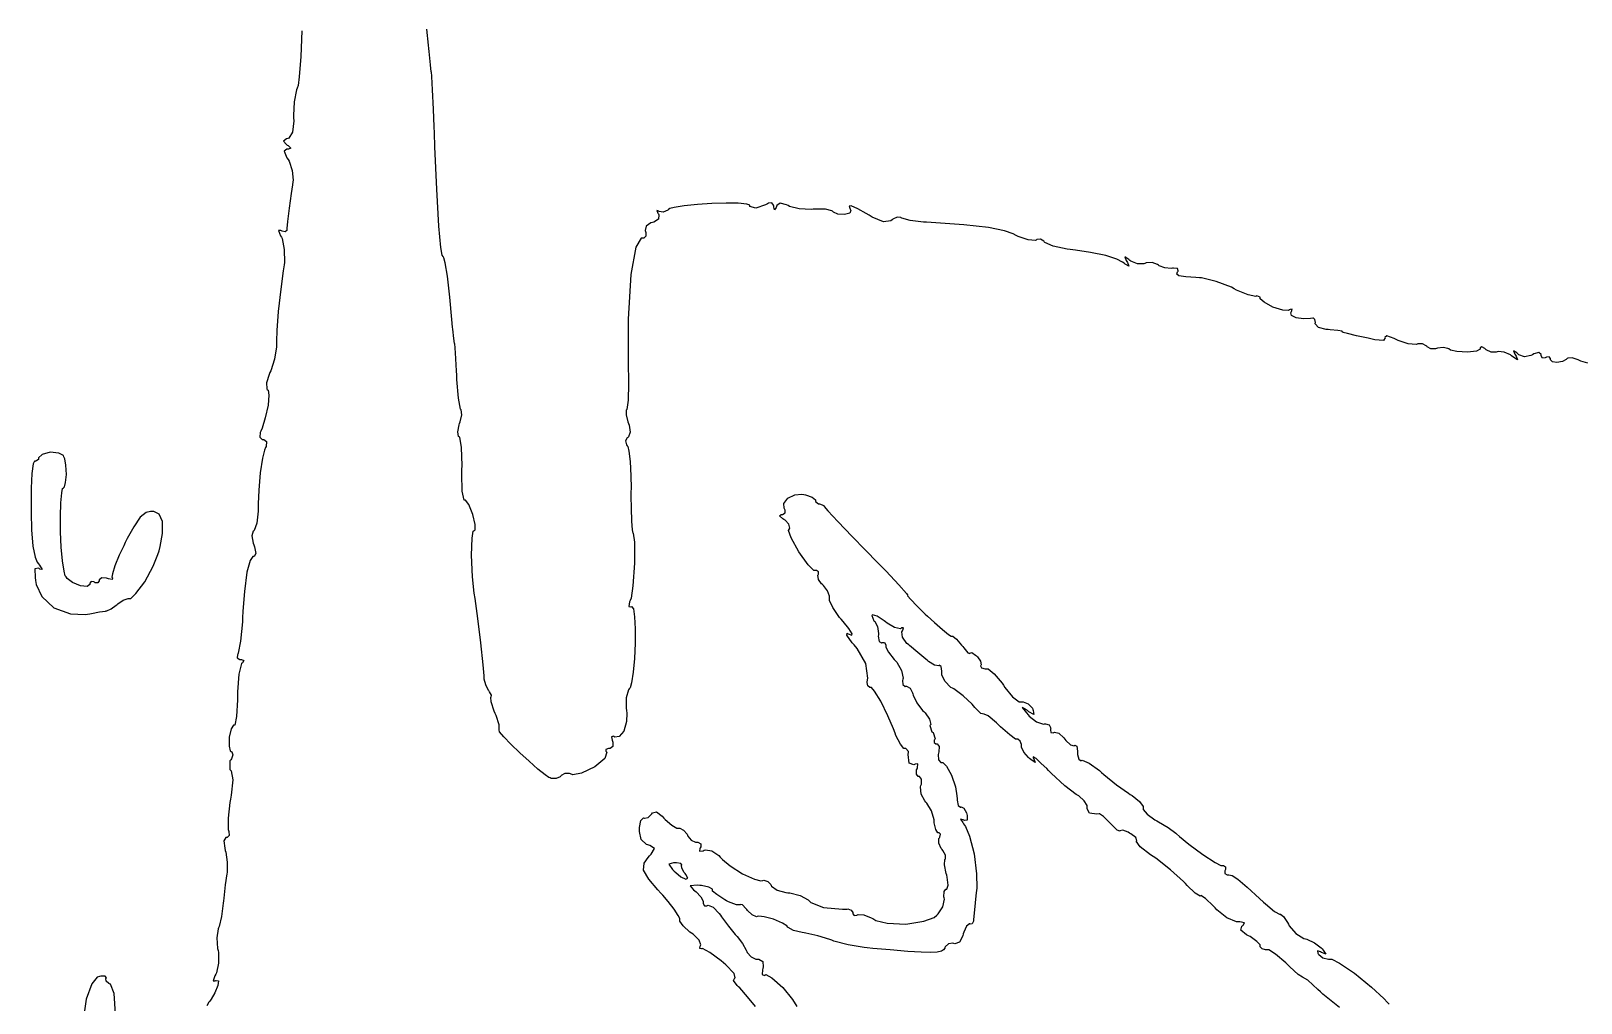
# Model space of a CAD drawing. Extents: x 0.5 to 12, y 0.6 to 18.2.
# Drawn here: x 2.848 to 6.297, y 2.759 to 4.921 of the extents above; entities that cross this region are included whole.
import ezdxf

# ---------------------------------------------------------------- set-up
doc = ezdxf.new("R2010")
doc.units = 0
doc.layers.get('0').update_dxf_attribs({"linetype": 'CONTINUOUS'})

msp = doc.modelspace()

# ---------------------------------------------------------------- linework, layer by layer
at = {"color": 0}
for points in [[(3.45101, 4.92133), (3.44862, 4.86426), (3.44504, 4.81928), (3.4426, 4.79958), (3.44032, 4.79362), (3.43892, 4.79004), (3.43375, 4.76351), (3.43197, 4.73313), (3.43229, 4.7276), (3.43261, 4.72097), (3.43007, 4.69618), (3.42188, 4.68283), (3.41938, 4.68186), (3.41678, 4.68088), (3.40994, 4.67557), (3.41585, 4.66889), (3.41829, 4.66732), (3.42051, 4.6659), (3.42649, 4.66037), (3.42079, 4.65842), (3.41894, 4.65836), (3.41704, 4.65836), (3.41146, 4.65338), (3.41758, 4.63911), (3.42031, 4.63476), (3.42231, 4.63157), (3.42942, 4.61057), (3.43143, 4.58886), (3.43087, 4.58529), (3.42985, 4.57878), (3.42703, 4.55919), (3.42279, 4.52701), (3.41917, 4.49713), (3.41743, 4.48161), (3.41721, 4.47792), (3.4171, 4.47689), (3.41336, 4.47407), (3.40668, 4.47558), (3.40511, 4.47657), (3.40392, 4.47726), (3.39899, 4.477), (3.40332, 4.46556), (3.40528, 4.46197), (3.40685, 4.45899), (3.41174, 4.43506), (3.41189, 4.40619), (3.41114, 4.40076), (3.40913, 4.38726), (3.40381, 4.34657), (3.39833, 4.29699), (3.39501, 4.25493), (3.39399, 4.23122), (3.3941, 4.22331), (3.39415, 4.21869), (3.39003, 4.19108), (3.38178, 4.16499), (3.37978, 4.16108), (3.37771, 4.15717), (3.37196, 4.1384), (3.37267, 4.12506), (3.37392, 4.12381), (3.37592, 4.12181), (3.37739, 4.11106), (3.37571, 4.08838), (3.36947, 4.06017), (3.36231, 4.03782), (3.35938, 4.0306), (3.35818, 4.02772), (3.3571, 4.01719), (3.36262, 4.01237), (3.36447, 4.01237), (3.36626, 4.01237), (3.37181, 4.00749), (3.37104, 3.99696), (3.36996, 3.99414), (3.36774, 3.98856), (3.36339, 3.97065), (3.35818, 3.93815), (3.35476, 3.8999), (3.35346, 3.86931), (3.35346, 3.8591), (3.3534, 3.85308), (3.35047, 3.82639), (3.34494, 3.81006), (3.34364, 3.80925), (3.34218, 3.80838), (3.33925, 3.79796), (3.34229, 3.78157), (3.34381, 3.77761), (3.34526, 3.77371), (3.34831, 3.7589), (3.345, 3.75196), (3.34392, 3.75196), (3.34174, 3.75196), (3.33539, 3.74311), (3.32835, 3.71696), (3.32281, 3.67426), (3.31961, 3.63037), (3.31896, 3.61572), (3.31853, 3.60633), (3.31456, 3.56381), (3.30935, 3.53668), (3.30832, 3.535), (3.30724, 3.53326), (3.30681, 3.52626), (3.3125, 3.52268), (3.3144, 3.52262), (3.31619, 3.52262), (3.32156, 3.52046), (3.31885, 3.51579), (3.31754, 3.51481), (3.31608, 3.51378), (3.31017, 3.49029), (3.30729, 3.45101), (3.30735, 3.44206), (3.30735, 3.43311), (3.30556, 3.39611), (3.30197, 3.37696), (3.30083, 3.37696), (3.29899, 3.37696), (3.29351, 3.36876), (3.28911, 3.35015), (3.28868, 3.33035), (3.29129, 3.31982), (3.29351, 3.31847), (3.29486, 3.3176), (3.29736, 3.31065), (3.29389, 3.30165), (3.29237, 3.29975), (3.29058, 3.29764), (3.29025, 3.27832), (3.29194, 3.27658), (3.29363, 3.2749), (3.29699, 3.25526), (3.29363, 3.22125), (3.29194, 3.21235), (3.29053, 3.20497), (3.28651, 3.16965), (3.28689, 3.14486), (3.28776, 3.14268), (3.28857, 3.14051), (3.28879, 3.13157), (3.2844, 3.12696), (3.28299, 3.12696), (3.28153, 3.12696), (3.27713, 3.11942), (3.27903, 3.10286), (3.28033, 3.09831), (3.28142, 3.0944), (3.28483, 3.07194), (3.28478, 3.05171), (3.28424, 3.04883), (3.28364, 3.04601), (3.28017, 3.02192), (3.27692, 2.99208), (3.27642, 2.98633), (3.27593, 2.98062), (3.27171, 2.95144), (3.26639, 2.92865), (3.26535, 2.92611), (3.26432, 2.92356), (3.26187, 2.90369), (3.26329, 2.88015), (3.26421, 2.87576), (3.26508, 2.87142), (3.26531, 2.84711), (3.26069, 2.82568), (3.25917, 2.82275), (3.25726, 2.81928), (3.25304, 2.80806), (3.25797, 2.80783), (3.25917, 2.80854), (3.26019, 2.80919), (3.26514, 2.80817), (3.264, 2.79758), (3.25711, 2.78108), (3.24892, 2.76725), (3.24571, 2.76297), (3.24393, 2.76064), (3.23958, 2.75288)], [(6.31256, 4.18235), (6.29656, 4.18679), (6.29378, 4.18826), (6.29096, 4.18978), (6.2774, 4.1939), (6.26753, 4.19319), (6.2666, 4.19222), (6.26443, 4.19011), (6.25597, 4.18576), (6.2436, 4.18332), (6.23335, 4.185), (6.22911, 4.18951), (6.22911, 4.19097), (6.22911, 4.19233), (6.22601, 4.19624), (6.22011, 4.19558), (6.21869, 4.19467), (6.21724, 4.19379), (6.21132, 4.19347), (6.20828, 4.19808), (6.20828, 4.1996), (6.20828, 4.20117), (6.20361, 4.20578), (6.19233, 4.20247), (6.18901, 4.20068), (6.18565, 4.19894), (6.17111, 4.1959), (6.15858, 4.20079), (6.15625, 4.20296), (6.15414, 4.20492), (6.14714, 4.20985), (6.15007, 4.20226), (6.15142, 4.19987), (6.15272, 4.19749), (6.15549, 4.18956), (6.14567, 4.19601), (6.14268, 4.1984), (6.14025, 4.20036), (6.12603, 4.20682), (6.11263, 4.20785), (6.11068, 4.20703), (6.10867, 4.20628), (6.097, 4.2066), (6.0861, 4.21158), (6.08453, 4.21317), (6.0829, 4.21479), (6.07622, 4.21853), (6.07286, 4.21588), (6.07286, 4.21496), (6.07286, 4.21338), (6.06435, 4.20861), (6.04428, 4.20617), (6.021, 4.20785), (6.00662, 4.21132), (6.00265, 4.21376), (6.00108, 4.21474), (5.99013, 4.21696), (5.97797, 4.21565), (5.97586, 4.21479), (5.97368, 4.21397), (5.96294, 4.21376), (5.95464, 4.21804), (5.95378, 4.21951), (5.95285, 4.22097), (5.94472, 4.22542), (5.93431, 4.22532), (5.93229, 4.2245), (5.93024, 4.22374), (5.91238, 4.22515), (5.88992, 4.23247), (5.88558, 4.23465), (5.88118, 4.23687), (5.86513, 4.24257), (5.86062, 4.23931), (5.86074, 4.23921), (5.86122, 4.23833), (5.85747, 4.23242), (5.83838, 4.23415), (5.83225, 4.23546), (5.82362, 4.23731), (5.7979, 4.243), (5.77761, 4.24772), (5.76801, 4.2506), (5.76557, 4.25206), (5.76557, 4.2525), (5.76557, 4.25304), (5.75635, 4.25467), (5.73861, 4.25646), (5.73432, 4.25672), (5.72987, 4.25706), (5.71278, 4.26172), (5.70529, 4.26932), (5.70568, 4.271), (5.706, 4.27268), (5.70518, 4.27924), (5.7015, 4.28212), (5.70047, 4.28196), (5.69536, 4.28119), (5.67985, 4.28065), (5.66297, 4.28299), (5.65272, 4.28808), (5.65121, 4.294), (5.65196, 4.29519), (5.65283, 4.29671), (5.65419, 4.30197), (5.6499, 4.30143), (5.64882, 4.30072), (5.64594, 4.29899), (5.63346, 4.30007), (5.61154, 4.30686), (5.59185, 4.31743), (5.58333, 4.32542), (5.58333, 4.32807), (5.58333, 4.32883), (5.57568, 4.33187), (5.57449, 4.33111), (5.57329, 4.3304), (5.55632, 4.33376), (5.5306, 4.34472), (5.52501, 4.34771), (5.51937, 4.35075), (5.48551, 4.36393), (5.45285, 4.37164), (5.44786, 4.3719), (5.44038, 4.37235), (5.41792, 4.37397), (5.40246, 4.37631), (5.39779, 4.3801), (5.39947, 4.38504), (5.40039, 4.38644), (5.40093, 4.38737), (5.39914, 4.39231), (5.39046, 4.39344), (5.38797, 4.39301), (5.38542, 4.39264), (5.37125, 4.39393), (5.35856, 4.39887), (5.35682, 4.40028), (5.35504, 4.40169), (5.34267, 4.4056), (5.32921, 4.40489), (5.32688, 4.40397), (5.32449, 4.4031), (5.31, 4.40321), (5.29568, 4.40881), (5.29346, 4.4106), (5.29075, 4.41282), (5.2819, 4.41846), (5.285, 4.4106), (5.2864, 4.40821), (5.28776, 4.40587), (5.29069, 4.39806), (5.28282, 4.4024), (5.28054, 4.40414), (5.27681, 4.40707), (5.26394, 4.41363), (5.23975, 4.4215), (5.20594, 4.42839), (5.17204, 4.43332), (5.16075, 4.43468), (5.15369, 4.43554), (5.12267, 4.44228), (5.10379, 4.45036), (5.10286, 4.45188), (5.10189, 4.4534), (5.09467, 4.45768), (5.08626, 4.45692), (5.08475, 4.45594), (5.08317, 4.45503), (5.06689, 4.45617), (5.04454, 4.46397), (5.03993, 4.46636), (5.03381, 4.46951), (5.01432, 4.47657), (4.9784, 4.484), (4.92344, 4.48996), (4.8616, 4.49442), (4.84099, 4.49561), (4.83415, 4.49604), (4.80399, 4.49972), (4.7856, 4.50444), (4.78467, 4.50537), (4.78369, 4.50635), (4.77576, 4.50683), (4.76594, 4.50228), (4.76406, 4.50071), (4.76144, 4.49858), (4.74511, 4.49664), (4.72, 4.50717), (4.71306, 4.51124), (4.70682, 4.51492), (4.68778, 4.5255), (4.67329, 4.53196), (4.66835, 4.53097), (4.67063, 4.52468), (4.67182, 4.52279), (4.67247, 4.52171), (4.67014, 4.51574), (4.65858, 4.51258), (4.6435, 4.51383), (4.63357, 4.51758), (4.63129, 4.51986), (4.63026, 4.52089), (4.61561, 4.52431), (4.59343, 4.52474), (4.5886, 4.52431), (4.58371, 4.52393), (4.55761, 4.52544), (4.53554, 4.53087), (4.53271, 4.53239), (4.52886, 4.53444), (4.5154, 4.53814), (4.50771, 4.53288), (4.50678, 4.53049), (4.50597, 4.5286), (4.5025, 4.52328), (4.50087, 4.52924), (4.50076, 4.53119), (4.5006, 4.53321), (4.49658, 4.5389), (4.48888, 4.53792), (4.48693, 4.53668), (4.48242, 4.5339), (4.46061, 4.52681), (4.44786, 4.53087), (4.44786, 4.53222), (4.44786, 4.53315), (4.44069, 4.53586), (4.42171, 4.53782), (4.39458, 4.53825), (4.36307, 4.53738), (4.33083, 4.53532), (4.3016, 4.53228), (4.27903, 4.52843), (4.26926, 4.52588), (4.26693, 4.52393), (4.26503, 4.52235), (4.25472, 4.51818), (4.24582, 4.51921), (4.24468, 4.52024), (4.24397, 4.52089), (4.241, 4.52171), (4.24306, 4.516), (4.24408, 4.51426), (4.24533, 4.51204), (4.24463, 4.50261), (4.23432, 4.49593), (4.23085, 4.49501), (4.22765, 4.49419), (4.21701, 4.48699), (4.21442, 4.47711), (4.21528, 4.47488), (4.21604, 4.47287), (4.2161, 4.46457), (4.21164, 4.46029), (4.21018, 4.46029), (4.20606, 4.46029), (4.19368, 4.43978), (4.18267, 4.37929), (4.17719, 4.28028), (4.17676, 4.17828), (4.17746, 4.14426), (4.17763, 4.1359), (4.17671, 4.09978), (4.17399, 4.07889), (4.17329, 4.07813), (4.17253, 4.07742), (4.17225, 4.06711), (4.17594, 4.05154), (4.17725, 4.04812), (4.17871, 4.04428), (4.18137, 4.02826), (4.17774, 4.01801), (4.17611, 4.01699), (4.17453, 4.01606), (4.17101, 4.009), (4.17339, 4.00028), (4.17481, 3.99843), (4.17606, 3.99681), (4.17828, 3.98654), (4.18104, 3.96311), (4.18272, 3.93153), (4.18317, 3.90429), (4.18311, 3.89518), (4.183, 3.88639), (4.18317, 3.85981), (4.18397, 3.83083), (4.18544, 3.81125), (4.1869, 3.80404), (4.18744, 3.80404), (4.18832, 3.80404), (4.19103, 3.78381), (4.1906, 3.73753), (4.18707, 3.68696), (4.18343, 3.65956), (4.18126, 3.65386), (4.18007, 3.65088), (4.17833, 3.641), (4.18294, 3.63981), (4.18386, 3.64035), (4.18414, 3.64057), (4.18837, 3.63579), (4.19119, 3.61806), (4.19249, 3.5911), (4.19228, 3.55886), (4.19075, 3.52544), (4.18793, 3.49479), (4.18397, 3.47081), (4.18115, 3.46012), (4.17904, 3.45751), (4.17746, 3.45568), (4.17258, 3.43787), (4.17231, 3.41444), (4.17307, 3.40972), (4.17399, 3.40365), (4.17329, 3.38471), (4.16726, 3.36382), (4.15707, 3.3514), (4.14692, 3.35021), (4.14469, 3.35157), (4.14393, 3.35206), (4.14003, 3.35081), (4.1409, 3.34326), (4.14176, 3.34104), (4.14264, 3.33871), (4.14247, 3.32949), (4.13661, 3.32488), (4.13471, 3.32488), (4.13282, 3.32488), (4.12722, 3.32297), (4.12722, 3.31907), (4.12788, 3.31842), (4.12944, 3.31685), (4.12528, 3.30296), (4.10297, 3.28424), (4.07335, 3.27013), (4.05382, 3.26633), (4.04861, 3.26833), (4.0465, 3.26915), (4.03586, 3.26938), (4.02756, 3.26497), (4.02669, 3.26351), (4.02576, 3.26204), (4.01699, 3.25792), (4.00537, 3.25851), (4.00304, 3.25939), (4.00017, 3.26047), (3.99246, 3.266), (3.97607, 3.27914), (3.95628, 3.29639), (3.93544, 3.3156), (3.9159, 3.33453), (3.90018, 3.35081), (3.89063, 3.36225), (3.88965, 3.36654), (3.88965, 3.36654), (3.88965, 3.36654), (3.88965, 3.37728), (3.88286, 3.398), (3.88081, 3.403), (3.87869, 3.40804), (3.87175, 3.42876), (3.87153, 3.43946), (3.87153, 3.43946), (3.87181, 3.43946), (3.87267, 3.44331), (3.8686, 3.45068), (3.86719, 3.45247), (3.86578, 3.45426), (3.85981, 3.46625), (3.85661, 3.479), (3.85656, 3.48113), (3.85639, 3.48633), (3.85417, 3.51107), (3.84885, 3.56022), (3.84233, 3.6141), (3.83789, 3.64725), (3.83621, 3.65821), (3.83431, 3.67025), (3.83074, 3.70654), (3.8285, 3.75467), (3.82969, 3.79249), (3.83219, 3.80865), (3.83436, 3.80994), (3.83621, 3.81108), (3.83664, 3.82292), (3.83149, 3.84571), (3.82238, 3.86735), (3.81521, 3.87696), (3.81282, 3.87696), (3.81158, 3.87696), (3.80783, 3.89697), (3.80675, 3.93565), (3.80707, 3.94499), (3.80735, 3.95437), (3.80615, 3.99463), (3.80197, 4.01758), (3.80083, 4.01828), (3.79964, 4.01904), (3.79758, 4.02924), (3.80046, 4.04476), (3.80176, 4.04812), (3.803, 4.05154), (3.80643, 4.06739), (3.80556, 4.07824), (3.80469, 4.0791), (3.80382, 4.07997), (3.79932, 4.10422), (3.79585, 4.14606), (3.79546, 4.15571), (3.79503, 4.16536), (3.79286, 4.20529), (3.79129, 4.22592), (3.79081, 4.22592), (3.79025, 4.22592), (3.78863, 4.23665), (3.78635, 4.25738), (3.78592, 4.26237), (3.78444, 4.27908), (3.77979, 4.32921), (3.77447, 4.37592), (3.76975, 4.40506), (3.76671, 4.41667), (3.76519, 4.41911), (3.76329, 4.42219), (3.76004, 4.43918), (3.75543, 4.48643), (3.75082, 4.56896), (3.74675, 4.66325), (3.74561, 4.69467), (3.74511, 4.70785), (3.74349, 4.74729), (3.74154, 4.79031), (3.73996, 4.81944), (3.73921, 4.83008), (3.73899, 4.83008), (3.73839, 4.83008), (3.73671, 4.84538), (3.73383, 4.875), (3.73329, 4.88217), (3.73269, 4.88932), (3.72917, 4.92507)], [(4.46001, 2.75119), (4.4426, 2.77289), (4.42518, 2.79221), (4.42242, 2.79486), (4.41949, 2.79775), (4.41151, 2.80897), (4.41411, 2.81446), (4.41499, 2.81446), (4.41499, 2.81446), (4.4126, 2.82443), (4.39432, 2.84369), (4.389, 2.84831), (4.38368, 2.85297), (4.35889, 2.87136), (4.34224, 2.87972), (4.34099, 2.87929), (4.33996, 2.87901), (4.33626, 2.88032), (4.33713, 2.88536), (4.338, 2.88667), (4.33886, 2.88807), (4.33469, 2.89893), (4.32156, 2.91178), (4.31799, 2.91411), (4.31435, 2.9165), (4.29932, 2.93024), (4.29156, 2.94097), (4.29156, 2.94456), (4.29156, 2.94678), (4.28825, 2.95329), (4.27929, 2.96724), (4.26606, 2.98449), (4.25401, 2.99864), (4.24989, 3.00319), (4.24294, 3.01079), (4.22299, 3.03413), (4.21104, 3.05419), (4.21218, 3.06956), (4.22114, 3.08231), (4.22461, 3.0861), (4.22781, 3.08968), (4.23529, 3.10243), (4.22478, 3.10938), (4.22097, 3.11057), (4.2175, 3.11171), (4.20606, 3.12235), (4.20176, 3.14051), (4.20199, 3.1454), (4.2021, 3.14931), (4.2054, 3.16444), (4.21126, 3.17068), (4.21229, 3.17031), (4.21354, 3.16986), (4.22114, 3.1716), (4.22831, 3.17785), (4.22939, 3.17958), (4.23063, 3.18164), (4.23981, 3.18435), (4.25288, 3.1741), (4.25635, 3.17003), (4.25896, 3.16699), (4.27376, 3.15435), (4.28515, 3.14779), (4.28901, 3.14779), (4.29183, 3.14779), (4.30035, 3.14324), (4.30778, 3.13433), (4.30865, 3.13217), (4.30946, 3.13004), (4.31733, 3.12115), (4.32661, 3.11654), (4.32975, 3.11654), (4.33192, 3.11654), (4.33854, 3.11313), (4.33838, 3.10607), (4.33735, 3.10433), (4.33637, 3.10281), (4.33583, 3.09685), (4.34381, 3.09754), (4.34619, 3.09842), (4.34858, 3.09933), (4.36333, 3.097), (4.3789, 3.08658), (4.38172, 3.0835), (4.38667, 3.07807), (4.40403, 3.06386), (4.43137, 3.04644), (4.45763, 3.03456), (4.47217, 3.03071), (4.47661, 3.03157), (4.4784, 3.03196), (4.48747, 3.02935), (4.49436, 3.02219), (4.49511, 3.02024), (4.49582, 3.01833), (4.50825, 3.00971), (4.52806, 3.00429), (4.53244, 3.0039), (4.53683, 3.00358), (4.55951, 2.99767), (4.57764, 2.98817), (4.57975, 2.98606), (4.58311, 2.98269), (4.61117, 2.97136), (4.65343, 2.9675), (4.66396, 2.96789), (4.66575, 2.96799), (4.67312, 2.96533), (4.67697, 2.96024), (4.67697, 2.9585), (4.67697, 2.95725), (4.6799, 2.9534), (4.68571, 2.95404), (4.68712, 2.95486), (4.68847, 2.95574), (4.70122, 2.95503), (4.71767, 2.94851), (4.72097, 2.9465), (4.72797, 2.94222), (4.75325, 2.93608), (4.79482, 2.93425), (4.83507, 2.94054), (4.85796, 2.94922), (4.86361, 2.95426), (4.86638, 2.95682), (4.87674, 2.97304), (4.88043, 2.98975), (4.87993, 2.99246), (4.87939, 2.99522), (4.87989, 3.00657), (4.88385, 3.01238), (4.88519, 3.01238), (4.88618, 3.01238), (4.88911, 3.02121), (4.88678, 3.03857), (4.88558, 3.04281), (4.88433, 3.04704), (4.88103, 3.06608), (4.88172, 3.07829), (4.88254, 3.07904), (4.88331, 3.07986), (4.88282, 3.08763), (4.87722, 3.0981), (4.87549, 3.10021), (4.87369, 3.10232), (4.86843, 3.11431), (4.86849, 3.125), (4.86942, 3.12646), (4.87033, 3.12799), (4.87164, 3.13422), (4.86871, 3.13738), (4.86774, 3.13738), (4.8661, 3.13738), (4.86128, 3.14492), (4.85796, 3.1595), (4.85781, 3.16303), (4.85758, 3.16656), (4.85172, 3.18619), (4.84158, 3.20344), (4.83925, 3.20578), (4.83669, 3.20833), (4.82861, 3.22364), (4.82747, 3.23975), (4.8284, 3.24262), (4.82921, 3.24533), (4.82958, 3.25657), (4.82525, 3.26238), (4.82383, 3.26238), (4.82243, 3.26238), (4.81819, 3.26747), (4.81879, 3.27735), (4.81972, 3.27968), (4.82069, 3.28228), (4.82167, 3.29085), (4.81565, 3.29042), (4.81418, 3.2895), (4.81233, 3.28836), (4.80208, 3.29254), (4.79992, 3.31158), (4.80078, 3.31706), (4.80094, 3.31814), (4.79486, 3.32488), (4.79286, 3.32488), (4.79025, 3.32488), (4.78261, 3.33485), (4.77263, 3.35411), (4.77089, 3.35872), (4.76714, 3.36865), (4.75472, 3.39794), (4.73893, 3.43028), (4.72532, 3.45221), (4.71815, 3.46029), (4.71582, 3.46029), (4.71442, 3.46029), (4.71029, 3.46414), (4.70876, 3.47151), (4.70904, 3.47331), (4.71001, 3.48118), (4.70589, 3.51411), (4.68625, 3.54742), (4.67958, 3.55539), (4.67562, 3.56011), (4.66314, 3.57721), (4.66396, 3.5816), (4.66396, 3.5816), (4.66635, 3.58014), (4.67426, 3.57667), (4.67562, 3.57992), (4.66792, 3.59174), (4.65528, 3.60726), (4.65099, 3.61231), (4.6474, 3.61649), (4.6326, 3.63867), (4.62494, 3.65429), (4.62494, 3.6595), (4.62494, 3.66347), (4.62033, 3.67529), (4.61154, 3.68761), (4.60943, 3.68935), (4.60726, 3.69114), (4.6001, 3.70117), (4.59879, 3.71024), (4.59961, 3.71149), (4.60037, 3.71278), (4.60042, 3.71799), (4.59592, 3.72071), (4.59446, 3.72071), (4.59022, 3.72071), (4.57758, 3.73346), (4.55632, 3.76232), (4.53933, 3.79351), (4.53364, 3.81011), (4.5356, 3.81321), (4.53646, 3.81467), (4.53467, 3.82368), (4.5261, 3.83285), (4.52354, 3.83431), (4.52083, 3.83589), (4.51383, 3.84224), (4.51753, 3.84538), (4.51878, 3.84538), (4.52061, 3.84543), (4.52636, 3.84879), (4.52653, 3.85508), (4.52567, 3.85656), (4.52399, 3.85926), (4.52354, 3.87022), (4.53207, 3.88211), (4.54785, 3.88954), (4.56293, 3.89085), (4.56771, 3.88992), (4.57124, 3.88926), (4.58599, 3.88374), (4.59364, 3.87771), (4.59364, 3.87571), (4.59364, 3.87408), (4.60037, 3.86882), (4.60146, 3.86914), (4.60254, 3.86951), (4.61199, 3.86546), (4.61242, 3.86442), (4.61285, 3.86344), (4.62136, 3.85374), (4.64339, 3.82997), (4.67524, 3.79665), (4.70394, 3.76708), (4.7136, 3.75726), (4.72287, 3.74783), (4.75071, 3.71913), (4.77924, 3.68901), (4.79639, 3.66997), (4.79932, 3.66504), (4.79932, 3.66504), (4.79926, 3.6651), (4.7985, 3.66417), (4.80556, 3.65614), (4.81912, 3.64219), (4.83322, 3.62836), (4.838, 3.62381), (4.84299, 3.61903), (4.85846, 3.60482), (4.87636, 3.58925), (4.88986, 3.57878), (4.89524, 3.57487), (4.89703, 3.57487), (4.89958, 3.57487), (4.90739, 3.56808), (4.91894, 3.5549), (4.92122, 3.55171), (4.92344, 3.54856), (4.93261, 3.53771), (4.93739, 3.53651), (4.93739, 3.53651), (4.93739, 3.53694), (4.94162, 3.53819), (4.94993, 3.53288), (4.95193, 3.53097), (4.95394, 3.52914), (4.96083, 3.51926), (4.9624, 3.51085), (4.96175, 3.50976), (4.96121, 3.50896), (4.96326, 3.50429), (4.97103, 3.50196), (4.97364, 3.50196), (4.97814, 3.50196), (4.99164, 3.49126), (5.00874, 3.47054), (5.01172, 3.4655), (5.01465, 3.4605), (5.03239, 3.43972), (5.04704, 3.42904), (5.05192, 3.42904), (5.05567, 3.42904), (5.067, 3.42404), (5.07622, 3.41433), (5.07715, 3.41194), (5.07818, 3.40924), (5.07937, 3.40028), (5.06853, 3.40662), (5.06526, 3.40913), (5.06261, 3.41118), (5.05393, 3.41644), (5.06332, 3.40408), (5.06668, 3.40013), (5.06939, 3.39692), (5.08561, 3.38444), (5.10086, 3.37912), (5.10314, 3.3795), (5.10542, 3.37989), (5.11399, 3.37739), (5.11724, 3.37028), (5.11686, 3.36837), (5.11649, 3.36654), (5.11774, 3.36046), (5.12278, 3.36003), (5.12397, 3.36074), (5.12532, 3.3616), (5.13531, 3.35894), (5.14654, 3.34885), (5.1486, 3.34592), (5.15061, 3.34304), (5.16092, 3.33317), (5.16917, 3.33094), (5.17014, 3.33188), (5.17046, 3.33225), (5.17492, 3.32997), (5.17697, 3.31917), (5.17697, 3.31554), (5.17697, 3.3119), (5.17958, 3.30083), (5.18511, 3.29742), (5.18593, 3.2979), (5.18712, 3.29867), (5.20258, 3.29249), (5.22532, 3.27604), (5.23019, 3.27165), (5.23503, 3.26731), (5.26357, 3.24425), (5.29021, 3.22521), (5.29417, 3.22282), (5.29807, 3.22049), (5.3144, 3.20692), (5.32281, 3.19624), (5.32281, 3.19265), (5.32281, 3.18924), (5.33165, 3.17882), (5.3489, 3.16607), (5.35308, 3.1639), (5.35721, 3.16178), (5.37853, 3.14899), (5.3954, 3.13683), (5.39735, 3.13499), (5.40375, 3.12896), (5.42432, 3.11208), (5.45557, 3.08914), (5.48329, 3.0715), (5.49567, 3.06446), (5.49983, 3.06446), (5.50142, 3.06446), (5.50618, 3.06142), (5.50597, 3.0555), (5.5051, 3.05404), (5.50424, 3.05263), (5.50429, 3.04671), (5.50965, 3.04363), (5.51144, 3.04363), (5.51372, 3.04363), (5.52072, 3.0421), (5.53315, 3.03444), (5.55453, 3.01633), (5.5816, 2.9916), (5.5906, 2.98329), (5.59517, 2.97906), (5.61529, 2.96268), (5.62739, 2.95578), (5.62793, 2.95632), (5.6281, 2.95654), (5.63476, 2.95139), (5.64393, 2.93756), (5.64589, 2.93392), (5.64779, 2.93033), (5.66276, 2.91363), (5.68039, 2.9025), (5.68371, 2.90169), (5.68696, 2.90088), (5.70437, 2.89264), (5.71897, 2.8814), (5.72086, 2.87912), (5.7231, 2.87636), (5.729, 2.86729), (5.72179, 2.87007), (5.71967, 2.87136), (5.71756, 2.87267), (5.71044, 2.87506), (5.71153, 2.86963), (5.71246, 2.86811), (5.71343, 2.86649), (5.72288, 2.85965), (5.73508, 2.85607), (5.73753, 2.85601), (5.74229, 2.85601), (5.75971, 2.84739), (5.79318, 2.82508), (5.83106, 2.79417), (5.85807, 2.76882), (5.86643, 2.75976), (5.87007, 2.75586)], [(5.75982, 2.74892), (5.72276, 2.77815), (5.71729, 2.78347), (5.71175, 2.78885), (5.68892, 2.80925), (5.67714, 2.81646), (5.67714, 2.81646), (5.67714, 2.81646), (5.66758, 2.82206), (5.64914, 2.83919), (5.64469, 2.84375), (5.64019, 2.84836), (5.61746, 2.86724), (5.60271, 2.87696), (5.59782, 2.87696), (5.59526, 2.87696), (5.58762, 2.8795), (5.58339, 2.88411), (5.58339, 2.88564), (5.58339, 2.88824), (5.57568, 2.89589), (5.56076, 2.90642), (5.55718, 2.90831), (5.55246, 2.91081), (5.53988, 2.92111), (5.54232, 2.92964), (5.54417, 2.93078), (5.54563, 2.93169), (5.54833, 2.93718), (5.5376, 2.93929), (5.53401, 2.93929), (5.53076, 2.93935), (5.50928, 2.94862), (5.4866, 2.96642), (5.48281, 2.97071), (5.47894, 2.97504), (5.46175, 2.99143), (5.45096, 2.99799), (5.45036, 2.99735), (5.44971, 2.99675), (5.43853, 3.00347), (5.42068, 3.02013), (5.41672, 3.02447), (5.41271, 3.02886), (5.38363, 3.05528), (5.35075, 3.08074), (5.34489, 3.08458), (5.33897, 3.08849), (5.3164, 3.10644), (5.30761, 3.1186), (5.30821, 3.11914), (5.30892, 3.11985), (5.30615, 3.1269), (5.29563, 3.13531), (5.29264, 3.13687), (5.28965, 3.13851), (5.27729, 3.14301), (5.27089, 3.14182), (5.27089, 3.14139), (5.27089, 3.14139), (5.26497, 3.14312), (5.25358, 3.15414), (5.25087, 3.15728), (5.2481, 3.16049), (5.23492, 3.17344), (5.22564, 3.17985), (5.22483, 3.17974), (5.21967, 3.17919), (5.20367, 3.1811), (5.19797, 3.19103), (5.19797, 3.19428), (5.19797, 3.19786), (5.19162, 3.2085), (5.17931, 3.21957), (5.17638, 3.22114), (5.17339, 3.22276), (5.14854, 3.24208), (5.11789, 3.27018), (5.11203, 3.27615), (5.10813, 3.28017), (5.09614, 3.29183), (5.08447, 3.30231), (5.07818, 3.30669), (5.07801, 3.30458), (5.07835, 3.30404), (5.07969, 3.30165), (5.08268, 3.29372), (5.07281, 3.30029), (5.06976, 3.30274), (5.06733, 3.30474), (5.05729, 3.31706), (5.05214, 3.32781), (5.05214, 3.33137), (5.05214, 3.33393), (5.04932, 3.34153), (5.04422, 3.34571), (5.04254, 3.34571), (5.03847, 3.34571), (5.02632, 3.35514), (5.00526, 3.37337), (5.00087, 3.37776), (4.99642, 3.38222), (4.97819, 3.39789), (4.96881, 3.40121), (4.96881, 3.40121), (4.96881, 3.40121), (4.96192, 3.4031), (4.94857, 3.4159), (4.94536, 3.4196), (4.94211, 3.42333), (4.92193, 3.44233), (4.90169, 3.45736), (4.89849, 3.45904), (4.89518, 3.46078), (4.88183, 3.47433), (4.87506, 3.48882), (4.87506, 3.49365), (4.87506, 3.49718), (4.87326, 3.5076), (4.86919, 3.51004), (4.86897, 3.50976), (4.86811, 3.50896), (4.85851, 3.51058), (4.84489, 3.51867), (4.84207, 3.52106), (4.83919, 3.52344), (4.82118, 3.53851), (4.80322, 3.55371), (4.80035, 3.5561), (4.79731, 3.55871), (4.78749, 3.57238), (4.78603, 3.58458), (4.78717, 3.58637), (4.78814, 3.588), (4.78976, 3.59364), (4.78537, 3.59304), (4.78429, 3.59233), (4.78276, 3.59147), (4.76969, 3.59375), (4.75299, 3.60357), (4.74972, 3.60639), (4.74642, 3.60926), (4.73118, 3.61931), (4.72081, 3.62207), (4.72006, 3.62125), (4.71924, 3.6205), (4.72314, 3.60921), (4.72461, 3.60818), (4.72601, 3.60721), (4.7315, 3.59625), (4.73372, 3.58094), (4.73356, 3.57775), (4.73335, 3.5746), (4.73514, 3.56304), (4.74035, 3.55974), (4.7411, 3.56017), (4.74229, 3.56093), (4.7474, 3.56071), (4.75006, 3.55583), (4.75006, 3.55419), (4.75006, 3.55051), (4.75635, 3.53939), (4.7685, 3.523), (4.77143, 3.51981), (4.77436, 3.51665), (4.78515, 3.49832), (4.78879, 3.48144), (4.78814, 3.47894), (4.78749, 3.47651), (4.78814, 3.46696), (4.79335, 3.463), (4.79482, 3.46326), (4.79633, 3.4636), (4.80399, 3.45925), (4.80968, 3.449), (4.81028, 3.44635), (4.81082, 3.44374), (4.81917, 3.42686), (4.83192, 3.40972), (4.83475, 3.4069), (4.83751, 3.40414), (4.84733, 3.38986), (4.84999, 3.37858), (4.84924, 3.37728), (4.84842, 3.37603), (4.85271, 3.36225), (4.85422, 3.36133), (4.85568, 3.36046), (4.85981, 3.34636), (4.859, 3.345), (4.85813, 3.34369), (4.85769, 3.33817), (4.86171, 3.33529), (4.86307, 3.33529), (4.86442, 3.33529), (4.86854, 3.32921), (4.86838, 3.31733), (4.86768, 3.31446), (4.86686, 3.31153), (4.86719, 3.29964), (4.8724, 3.29363), (4.87414, 3.29363), (4.8769, 3.29363), (4.88531, 3.28575), (4.89643, 3.2659), (4.905, 3.23981), (4.90853, 3.21978), (4.90864, 3.21311), (4.90864, 3.2099), (4.91114, 3.19814), (4.91618, 3.19439), (4.91683, 3.19476), (4.91786, 3.19542), (4.92404, 3.19217), (4.92947, 3.18181), (4.93024, 3.17893), (4.93104, 3.17567), (4.93126, 3.16521), (4.92497, 3.16461), (4.92356, 3.16542), (4.92204, 3.16635), (4.91672, 3.16769), (4.92122, 3.16), (4.92301, 3.15761), (4.92757, 3.15169), (4.93642, 3.1301), (4.9465, 3.09056), (4.95193, 3.04611), (4.95242, 3.01443), (4.95139, 3.00401), (4.95068, 2.99729), (4.94754, 2.96582), (4.94553, 2.94428), (4.94542, 2.94254), (4.94526, 2.94081), (4.94254, 2.93506), (4.93788, 2.93408), (4.93696, 2.93463), (4.93614, 2.93517), (4.92958, 2.93007), (4.92356, 2.91613), (4.92264, 2.91237), (4.92156, 2.90815), (4.91385, 2.89399), (4.90381, 2.89014), (4.90153, 2.891), (4.89953, 2.89176), (4.88976, 2.89063), (4.88238, 2.88396), (4.88162, 2.88194), (4.88113, 2.88069), (4.87885, 2.87722), (4.87375, 2.87381), (4.86481, 2.87175), (4.85042, 2.87104), (4.8291, 2.87169), (4.79932, 2.87364), (4.7596, 2.87696), (4.72114, 2.88037), (4.70839, 2.88151), (4.70193, 2.88211), (4.66607, 2.88824), (4.63456, 2.89665), (4.63026, 2.89839), (4.62597, 2.90013), (4.59918, 2.90847), (4.57254, 2.91444), (4.56831, 2.91499), (4.56407, 2.91553), (4.54492, 2.92042), (4.53261, 2.9266), (4.53185, 2.92779), (4.53006, 2.93056), (4.52013, 2.93664), (4.50038, 2.94504), (4.47933, 2.95074), (4.46739, 2.95221), (4.46403, 2.95122), (4.46262, 2.95085), (4.45296, 2.95464), (4.44243, 2.96425), (4.4406, 2.96674), (4.43875, 2.96929), (4.4311, 2.97754), (4.42714, 2.97765), (4.42714, 2.97765), (4.42714, 2.97754), (4.41792, 2.97711), (4.40018, 2.9841), (4.39589, 2.98633), (4.3916, 2.98856), (4.37381, 3.00006), (4.36464, 3.00782), (4.36464, 3.01036), (4.36464, 3.01193), (4.35622, 3.01654), (4.3399, 3.01997), (4.33599, 3.02024), (4.33074, 3.02061), (4.31489, 3.01975), (4.32249, 3.01069), (4.32557, 3.00836), (4.32807, 3.00646), (4.33843, 2.9949), (4.34381, 2.98525), (4.34381, 2.98199), (4.34381, 2.98025), (4.34663, 2.97493), (4.35221, 2.97472), (4.35357, 2.97553), (4.35487, 2.9764), (4.366, 2.97179), (4.37961, 2.95806), (4.38222, 2.95432), (4.38482, 2.95057), (4.40039, 2.92979), (4.41525, 2.91151), (4.41754, 2.90901), (4.41976, 2.90657), (4.43104, 2.89117), (4.43972, 2.87597), (4.44065, 2.87358), (4.44157, 2.87121), (4.45042, 2.86128), (4.46099, 2.85613), (4.46451, 2.85613), (4.46744, 2.85613), (4.47629, 2.85118), (4.47715, 2.83897), (4.47624, 2.83529), (4.47542, 2.83231), (4.47515, 2.8221), (4.48004, 2.82021), (4.48096, 2.82075), (4.48318, 2.82215), (4.4969, 2.81478), (4.52083, 2.79329), (4.54258, 2.76682), (4.55214, 2.75119)], [(3.03608, 2.73503), (3.03276, 2.77968), (3.02518, 2.80083), (3.02306, 2.80154), (3.02126, 2.80214), (3.01551, 2.80707), (3.01476, 2.81321), (3.01551, 2.81435), (3.01585, 2.81494), (3.01324, 2.81885), (3.00331, 2.81842), (3.00054, 2.81765), (2.99544, 2.81635), (2.98318, 2.80122), (2.97076, 2.76758), (2.96522, 2.72553)]]:
    msp.add_lwpolyline(points, dxfattribs=at)
for points in [[(3.01535, 3.63086), (3.01676, 3.63108), (3.02664, 3.63564), (3.0376, 3.64339), (3.03956, 3.64518), (3.04144, 3.64697), (3.053, 3.65451), (3.06413, 3.65858), (3.06586, 3.65864), (3.06988, 3.65881), (3.08154, 3.66949), (3.10118, 3.69596), (3.1199, 3.73036), (3.13058, 3.75608), (3.13292, 3.76492), (3.13536, 3.77436), (3.14068, 3.80317), (3.14068, 3.83008), (3.13292, 3.84619), (3.12115, 3.85194), (3.11719, 3.85211), (3.11388, 3.85226), (3.10394, 3.84967), (3.09125, 3.83914), (3.07667, 3.81782), (3.06233, 3.79178), (3.05789, 3.78293), (3.05436, 3.77604), (3.04449, 3.75499), (3.03467, 3.7309), (3.02924, 3.71326), (3.02821, 3.70568), (3.02924, 3.70454), (3.02962, 3.7041), (3.02897, 3.70085), (3.02072, 3.70221), (3.01824, 3.70307), (3.01568, 3.704), (3.00532, 3.70458), (3, 3.70036), (3, 3.69889), (3, 3.69754), (2.9969, 3.69331), (2.991, 3.69379), (2.98958, 3.69467), (2.98813, 3.69558), (2.98221, 3.69629), (2.97917, 3.69239), (2.97917, 3.69103), (2.97917, 3.68956), (2.97293, 3.68511), (2.95817, 3.68679), (2.9406, 3.6945), (2.92887, 3.70296), (2.92594, 3.70649), (2.92393, 3.70888), (2.9215, 3.71903), (2.91792, 3.74235), (2.91531, 3.77294), (2.91374, 3.80701), (2.91336, 3.84093), (2.91428, 3.87104), (2.91656, 3.89361), (2.91846, 3.9031), (2.92036, 3.90494), (2.92236, 3.90696), (2.92507, 3.91629), (2.92686, 3.93468), (2.92563, 3.9554), (2.92296, 3.96924), (2.92133, 3.97353), (2.92025, 3.97635), (2.90978, 3.9821), (2.89057, 3.98372), (2.87256, 3.97906), (2.86458, 3.9714), (2.86458, 3.96886), (2.86458, 3.96778), (2.8571, 3.96365), (2.85596, 3.96436), (2.85596, 3.96436), (2.85265, 3.95801), (2.85004, 3.93668), (2.84847, 3.90369), (2.84804, 3.87272), (2.84814, 3.86242), (2.84819, 3.84967), (2.84933, 3.81136), (2.85226, 3.7749), (2.85721, 3.7506), (2.86203, 3.73904), (2.86458, 3.73589), (2.86692, 3.73301), (2.87299, 3.72342), (2.86774, 3.72418), (2.86637, 3.72499), (2.86464, 3.72607), (2.85656, 3.72444), (2.85699, 3.70514), (2.85801, 3.69883), (2.85943, 3.68967), (2.87201, 3.66336), (2.89919, 3.63775), (2.93608, 3.62418), (2.96869, 3.62283), (2.97917, 3.62472), (2.98275, 3.62543), (3.00049, 3.62858), (3.01394, 3.63069), (3.01535, 3.63086)], [(4.30344, 3.04715), (4.30181, 3.0491), (4.2966, 3.05843), (4.29585, 3.06515), (4.2965, 3.06575), (4.29656, 3.06586), (4.29389, 3.06907), (4.28444, 3.07036), (4.28131, 3.07036), (4.27772, 3.07036), (4.26699, 3.06776), (4.27576, 3.05587), (4.27919, 3.0524), (4.28256, 3.04899), (4.29411, 3.03982), (4.30544, 3.03424), (4.30968, 3.03646), (4.30533, 3.04482), (4.30344, 3.04715)]]:
    msp.add_lwpolyline(points, close=True, dxfattribs=at)

doc.saveas('drawing.dxf')
